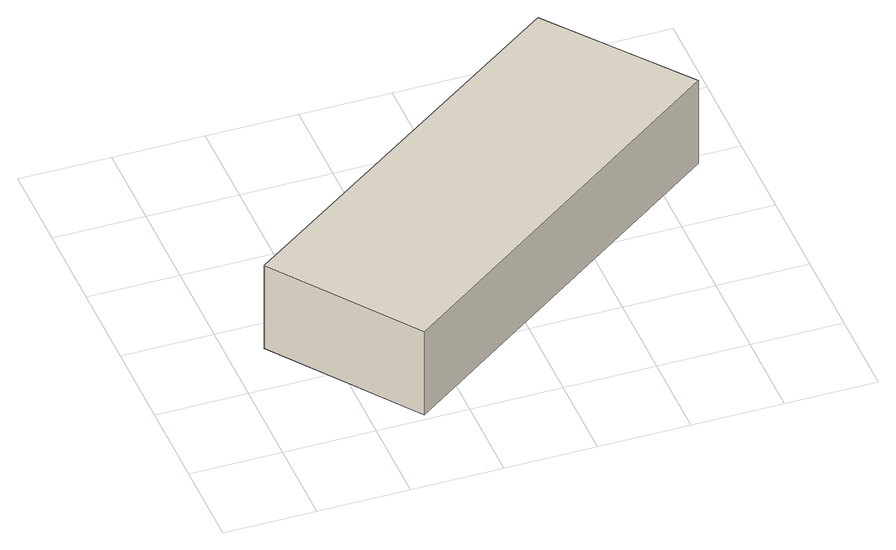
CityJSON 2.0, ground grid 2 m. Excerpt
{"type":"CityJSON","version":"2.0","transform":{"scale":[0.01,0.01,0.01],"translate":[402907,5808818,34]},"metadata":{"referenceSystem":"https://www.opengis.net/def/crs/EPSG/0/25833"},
"CityObjects":{
"building1":{"type":"Building","attributes":{"Gemeindeschluessel":"11000009","BezugspunktDach":"2200","function":"31001_3212","measuredHeight":2.71,"storeysAboveGround":1},"address":[{"country":"Germany","locality":"Berlin","thoroughfareNumber":"997","thoroughfareName":"Walchenseestraße"}],"geometry":[{"type":"Solid","lod":"1","boundaries":[[[[0,1,2,3,4]],[[5,6,7,8,9]],[[5,9,4,3]],[[6,5,3,2]],[[7,6,2,1]],[[8,7,1,0]],[[9,8,0,4]]]]}]}
},
"vertices":[
[308,14,260],[1100,578,260],[983,728,260],[866,877,260],[79,324,260],[866,877,46],[983,728,46],[1100,578,46],[308,14,46],[79,324,46]
]}
